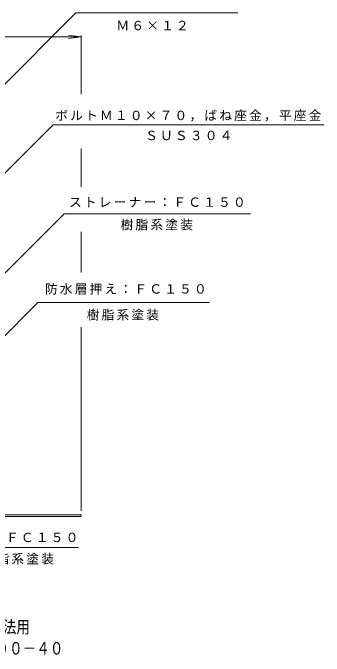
# Model space of a CAD drawing. Units: millimetres, scale not verified. Extents: x -463 to 411, y -549 to 465.
# Drawn here: x 118 to 411, y -549 to 56 of the extents above; entities that cross this region are included whole.
import ezdxf
from ezdxf.enums import TextEntityAlignment as Align

# ---------------------------------------------------------------- set-up
doc = ezdxf.new("R2010")
doc.units = ezdxf.units.MM
doc.header["$LTSCALE"] = 4
for name, color, linetype, lineweight in [('2-4', 7, 'Continuous', 9), ('2-5', 7, 'Continuous', 9), ('2-8', 2, 'Continuous', 9)]:
    doc.layers.add(name, color=color, linetype=linetype, lineweight=lineweight)
doc.layers.add('F-4_F-4ﾚｲﾔ', color=2, linetype='Continuous')
doc.styles.add('ＭＳ ゴシック', font='')
doc.styles.get('ＭＳ ゴシック').set_extended_font_data('MS Gothic')

msp = doc.modelspace()

# ---------------------------------------------------------------- linework, layer by layer
at = {"layer": '2-4'}
for p, q in [((-217.772, 33.43), (182.187, 33.43)), ((182.187, 33.43), (170.29, 34.996)), ((182.187, 33.43), (170.29, 31.864)), ((182.187, -20.445), (182.187, 34.63)), ((182.187, -107.918), (182.187, -71.818)), ((182.187, -188.449), (182.187, -150.266)), ((182.187, -412.822), (182.187, -239.822))]:
    msp.add_line(p, q, dxfattribs=at)
at = {"layer": '2-5'}
for p, q in [((-138.303, -259.674), (177.298, 55.927)), ((329.781, 55.927), (177.298, 55.927)), ((-115.141, -320.394), (155.922, -49.331)), ((155.922, -49.331), (411.196, -49.331)), ((-44.377, -343.668), (166.211, -133.08)), ((341.93, -133.08), (166.211, -133.08)), ((-11.891, -370.146), (141.678, -216.577)), ((303.149, -216.577), (141.678, -216.577)), ((179.974, -447.186), (61.638, -447.186))]:
    msp.add_line(p, q, dxfattribs=at)
at = {"layer": '2-8'}
for points in [[(3.687, -415.665), (6.137, -418.115), (182.187, -418.115)], [(6.8, -416.515), (182.187, -416.515), (182.187, -418.116)]]:
    msp.add_lwpolyline(points, dxfattribs=at)

# ---------------------------------------------------------------- texts
at = {"layer": '2-5', "char_height": 8.798, "attachment_point": 7, "style": 'ＭＳ ゴシック'}
for s, insert in [('\\T1.17;Ｍ６×１２', (215.536, 39.496)), ('\\T1.17;ボルトＭ１０×７０，ばね座金，平座金', (157.965, -46.292)), ('\\T1.17;ＳＵＳ３０４', (242.559, -64.005)), ('\\T1.17;ストレーナー：ＦＣ１５０', (170.883, -127.071)), ('\\T1.17;樹脂系塗装', (219.46, -148.784)), ('\\T1.17;防水層押え：ＦＣ１５０', (148.171, -209.259)), ('\\T1.17;樹脂系塗装', (187.544, -233.68)), ('\\T1.17;本体：ＦＣ１５０', (69.415, -443.117)), ('\\T1.17;樹脂系塗装', (88.547, -463.364))]:
    msp.add_mtext(s, dxfattribs=dict(at, insert=insert))
at = {"layer": 'F-4_F-4ﾚｲﾔ', "style": 'ＭＳ ゴシック', "width": 0.8}
for s, p in [('鋳鉄製ルーフドレン\u3000防水層張掛け幅100mm\u3000よこ引き用\u3000鋼製下地断熱屋根工法用', (-345.753, -531.38)), ('ねじ込み式\u3000アスファルト防水用（キャント付入隅用）\u3000\u3000ＷＨＸＡ－６－１００－４０', (-346.344, -551.483))]:
    msp.add_text(s, height=11.73, dxfattribs=at).set_placement(p, align=Align.BOTTOM_LEFT)

doc.saveas('drawing.dxf')
